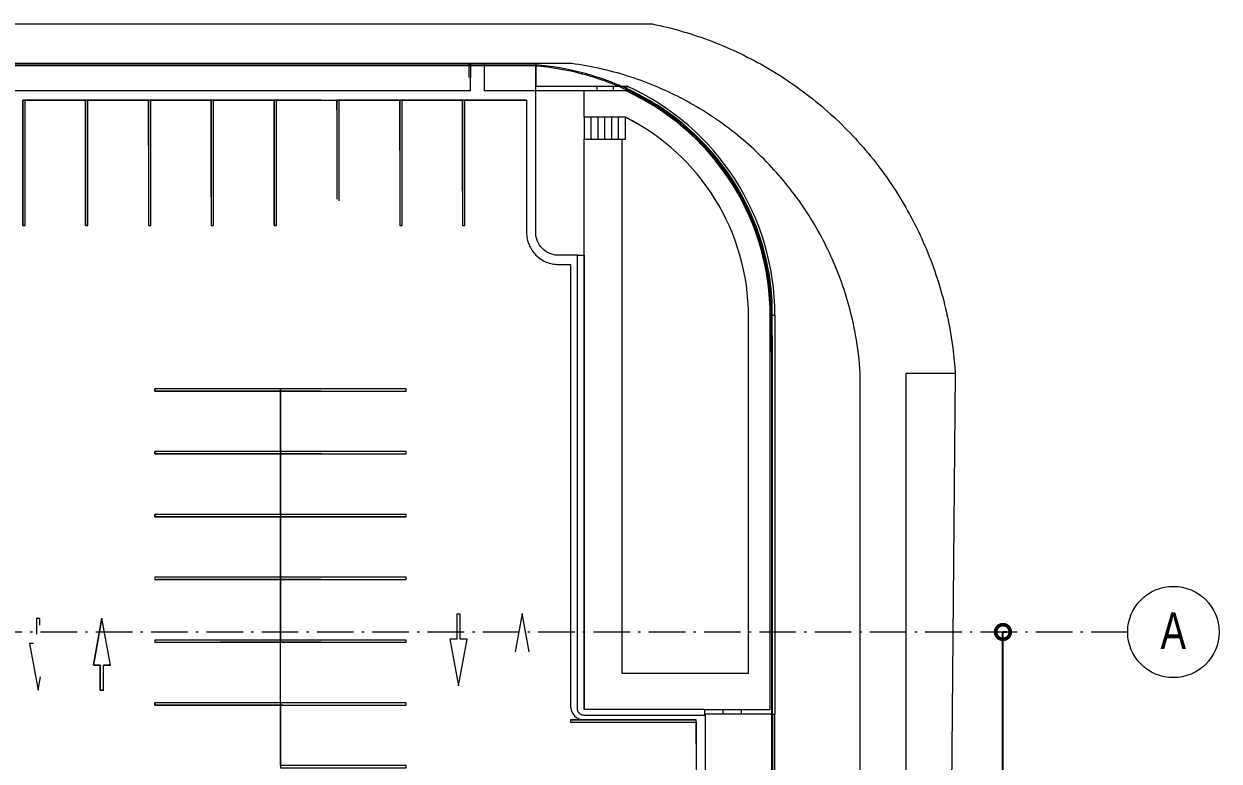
# Model space of a CAD drawing. Header units: metres. Extents: x -55 to 260, y -121 to 64.
# Drawn here: x 207.1 to 259.5, y 9.6 to 41.9 of the extents above; entities that cross this region are included whole.
import ezdxf

# ---------------------------------------------------------------- set-up
doc = ezdxf.new("R2010")
doc.units = ezdxf.units.M
doc.linetypes.add('01_Grid', pattern=[2.32, 1.6, -0.36, 0, -0.36])
for name, color, linetype, lineweight in [('0-1', 7, 'Continuous', 5), ('03EJES-1', 1, '01_Grid', 5), ('04NOEJE', 2, 'Continuous', 18), ('04NOEJE-1', 2, 'Continuous', 5), ('13CIVERT-1', 253, 'Continuous', 5), ('31COTAS', 1, 'Continuous', 5), ('45ESTAC-1', 253, 'Continuous', 5), ('47VEGET-1', 253, 'Continuous', 5), ('55BARANDAL-1', 253, 'Continuous', 5), ('70LINEA-1', 254, 'Continuous', 5)]:
    doc.layers.add(name, color=color, linetype=linetype, lineweight=lineweight)
doc.styles.add('Arial', font='arial.ttf', dxfattribs={"width": 0.75, "height": 1.6})
doc.styles.add('Arial_1', font='arial.ttf', dxfattribs={"width": 0.75, "height": 1})
doc.dimstyles.new('Standard__0_00_', dxfattribs={"dimscale": 0.3048, "dimtxt": 1.020259, "dimasz": 4.199475, "dimexe": 0, "dimexo": 1.312336, "dimgap": 0, "dimtad": 1, "dimrnd": 0.01, "dimzin": 0, "dimdsep": 46, "dimtxsty": 'Arial_1', "dimblk1": 'DOTSMALL', "dimblk2": 'DOTSMALL', "dimsah": 1, "dimcen": 0.09, "dimazin": 0, "dimtfac": 1, "dimtdec": 4, "dimtix": 1, "dimtmove": 0, "dimatfit": 3, "dimfxl": 1, "dimtvp": 1, "dimtolj": 1, "dimtzin": 0, "dimarcsym": 2})

# ---------------------------------------------------------------- blocks, each defined once
blk = doc.blocks.new('Parking Lot - Single - Single-7970445-A1 _ A700')
at = {"layer": '70LINEA-1'}
for p, q in [((226.346, 38.54), (226.345, 33.041)), ((226.345, 34.55), (226.345, 38.54)), ((226.345, 38.54), (226.346, 38.54)), ((226.446, 38.54), (226.346, 38.54)), ((226.445, 33.041), (226.446, 38.54)), ((229.145, 38.539), (226.446, 38.54)), ((226.345, 33.041), (226.445, 33.041)), ((226.345, 33.041), (226.345, 33.041)), ((226.445, 33.041), (226.445, 33.041))]:
    blk.add_line(p, q, dxfattribs=at)
blk = doc.blocks.new('Parking Lot - Single - Single-V41-A1 _ A700')
at = {"layer": '70LINEA-1'}
for p, q in [((223.596, 38.54), (223.595, 33.041)), ((223.595, 36.327), (223.595, 38.54)), ((223.595, 38.54), (223.596, 38.54)), ((223.696, 38.54), (223.596, 38.54)), ((223.695, 33.041), (223.696, 38.54)), ((226.346, 38.539), (223.696, 38.54)), ((223.595, 33.041), (223.695, 33.041))]:
    blk.add_line(p, q, dxfattribs=at)
blk = doc.blocks.new('Parking Lot - Single - Single-V42-A1 _ A700')
at = {"layer": '70LINEA-1'}
for p, q in [((220.846, 38.54), (220.845, 34.195)), ((220.845, 38.105), (220.845, 38.54)), ((220.845, 38.54), (220.846, 38.54)), ((220.946, 38.54), (220.846, 38.54)), ((220.945, 34.13), (220.946, 38.54)), ((223.596, 38.539), (220.946, 38.54))]:
    blk.add_line(p, q, dxfattribs=at)
blk = doc.blocks.new('Parking Lot - Single - Single-V43-A1 _ A700')
at = {"layer": '70LINEA-1'}
for p, q in [((218.097, 33.041), (218.095, 38.54)), ((218.095, 38.54), (218.096, 38.54)), ((218.196, 38.54), (218.096, 38.54)), ((218.096, 38.54), (218.097, 33.041)), ((220.172, 38.54), (218.196, 38.54)), ((218.197, 33.041), (218.196, 38.54)), ((218.097, 33.041), (218.197, 33.041)), ((218.197, 33.041), (218.097, 33.041)), ((218.097, 33.041), (218.097, 33.041)), ((218.197, 33.041), (218.197, 33.041))]:
    blk.add_line(p, q, dxfattribs=at)
blk = doc.blocks.new('Parking Lot - Single - Single-V44-A1 _ A700')
at = {"layer": '70LINEA-1'}
for p, q in [((215.446, 38.54), (215.346, 38.54)), ((215.346, 38.54), (215.346, 33.042)), ((215.346, 34.298), (215.346, 38.54)), ((215.346, 38.54), (215.346, 38.54)), ((218.096, 38.539), (215.446, 38.54)), ((215.446, 33.041), (215.446, 38.54)), ((215.346, 33.042), (215.446, 33.041)), ((215.346, 33.041), (215.346, 33.042)), ((215.446, 33.041), (215.446, 33.041))]:
    blk.add_line(p, q, dxfattribs=at)
blk = doc.blocks.new('Parking Lot - Single - Single-V45-A1 _ A700')
at = {"layer": '70LINEA-1'}
for p, q in [((212.595, 36.553), (212.595, 38.54)), ((212.595, 38.54), (212.596, 38.54)), ((212.696, 38.54), (212.596, 38.54)), ((212.596, 38.54), (212.596, 33.042)), ((215.346, 38.539), (212.696, 38.54)), ((212.696, 33.041), (212.696, 38.54)), ((212.595, 33.041), (212.596, 33.042)), ((212.596, 33.042), (212.696, 33.041)), ((212.696, 33.041), (212.695, 33.041))]:
    blk.add_line(p, q, dxfattribs=at)
blk = doc.blocks.new('Parking Lot - Single - Single-V46-A1 _ A700')
at = {"layer": '70LINEA-1'}
for p, q in [((209.845, 33.041), (209.845, 38.54)), ((209.845, 38.54), (209.846, 38.54)), ((209.946, 38.54), (209.846, 38.54)), ((209.846, 38.54), (209.846, 33.042)), ((212.596, 38.539), (209.946, 38.54)), ((209.946, 33.042), (209.946, 38.54)), ((209.845, 33.041), (209.846, 33.042)), ((209.945, 33.041), (209.845, 33.041)), ((209.846, 33.042), (209.946, 33.042)), ((209.946, 33.042), (209.945, 33.041))]:
    blk.add_line(p, q, dxfattribs=at)
blk = doc.blocks.new('Parking Lot - Single - Single-V47-A1 _ A700')
at = {"layer": '70LINEA-1'}
for p, q in [((207.095, 33.041), (207.095, 38.54)), ((207.095, 38.54), (207.096, 38.54)), ((207.196, 38.54), (207.096, 38.54)), ((207.096, 38.54), (207.096, 33.042)), ((209.846, 38.539), (207.196, 38.54)), ((207.196, 33.042), (207.196, 38.54)), ((207.095, 33.041), (207.096, 33.042)), ((207.195, 33.041), (207.095, 33.041)), ((207.096, 33.042), (207.196, 33.042)), ((207.196, 33.042), (207.195, 33.041))]:
    blk.add_line(p, q, dxfattribs=at)
blk = doc.blocks.new('Parking Lot - Single - Single 2 Lines-7970446-A1 _ A700')
at = {"layer": '70LINEA-1'}
for p, q in [((218.373, 25.891), (218.372, 25.891)), ((218.372, 25.79), (218.372, 23.14)), ((218.373, 25.891), (218.373, 25.791)), ((223.872, 25.89), (218.373, 25.891)), ((218.373, 25.791), (223.872, 25.79)), ((220.172, 25.791), (218.373, 25.791)), ((223.872, 25.79), (223.872, 25.89)), ((223.872, 25.79), (223.872, 25.79)), ((218.372, 23.141), (218.373, 23.142)), ((223.872, 23.141), (218.373, 23.142)), ((218.373, 23.142), (218.373, 23.042)), ((218.373, 23.042), (223.872, 23.041)), ((220.172, 23.041), (218.373, 23.041)), ((223.872, 23.041), (223.872, 23.141)), ((223.872, 23.04), (223.872, 23.041))]:
    blk.add_line(p, q, dxfattribs=at)
blk = doc.blocks.new('Parking Lot - Single - Single-V112-A1 _ A700')
at = {"layer": '70LINEA-1'}
for p, q in [((218.372, 23.04), (218.372, 20.39)), ((223.872, 20.39), (218.372, 20.391)), ((218.372, 20.391), (218.372, 20.391)), ((218.372, 20.341), (218.372, 20.291)), ((218.372, 20.291), (223.872, 20.29)), ((223.872, 20.29), (218.372, 20.291)), ((223.872, 20.29), (223.872, 20.39)), ((223.872, 20.29), (223.872, 20.29))]:
    blk.add_line(p, q, dxfattribs=at)
blk = doc.blocks.new('Parking Lot - Single - Single-V113-A1 _ A700')
at = {"layer": '70LINEA-1'}
for p, q in [((218.372, 20.29), (218.372, 17.64)), ((223.872, 17.64), (218.372, 17.64)), ((218.372, 17.64), (218.372, 17.54)), ((218.372, 17.64), (218.372, 17.64)), ((218.372, 17.54), (223.872, 17.54)), ((220.173, 17.54), (218.372, 17.54)), ((223.872, 17.54), (223.872, 17.64)), ((223.872, 17.54), (223.872, 17.54))]:
    blk.add_line(p, q, dxfattribs=at)
blk = doc.blocks.new('Parking Lot - Single - Single-V114-A1 _ A700')
at = {"layer": '70LINEA-1'}
for p, q in [((218.372, 17.54), (218.372, 14.89)), ((223.872, 14.89), (218.372, 14.89)), ((218.372, 14.89), (218.372, 14.79)), ((218.372, 14.89), (218.372, 14.89)), ((218.372, 14.79), (223.872, 14.79)), ((220.173, 14.79), (218.372, 14.79)), ((223.872, 14.79), (223.872, 14.89)), ((223.872, 14.79), (223.872, 14.79))]:
    blk.add_line(p, q, dxfattribs=at)
blk = doc.blocks.new('Parking Lot - Single - Single-V115-A1 _ A700')
at = {"layer": '70LINEA-1'}
for p, q in [((218.372, 12.14), (218.373, 12.14)), ((218.473, 12.04), (218.372, 12.04)), ((223.872, 12.14), (218.373, 12.14)), ((218.373, 12.14), (218.373, 12.04)), ((218.373, 12.04), (223.872, 12.04)), ((223.872, 12.04), (223.872, 12.14))]:
    blk.add_line(p, q, dxfattribs=at)
blk = doc.blocks.new('Parking Lot - Single - Single-V116-A1 _ A700')
at = {"layer": '70LINEA-1'}
for p, q in [((218.372, 12.04), (218.372, 9.39)), ((223.872, 9.39), (218.373, 9.39)), ((218.373, 9.39), (218.373, 9.29)), ((218.373, 9.29), (223.872, 9.29)), ((223.872, 9.29), (223.872, 9.39))]:
    blk.add_line(p, q, dxfattribs=at)
blk = doc.blocks.new('Parking Lot - Single - Single-V145-A1 _ A700')
at = {"layer": '70LINEA-1'}
for p, q in [((218.372, 25.89), (212.873, 25.89)), ((212.873, 25.89), (212.873, 25.79)), ((212.873, 25.79), (212.873, 25.89)), ((212.873, 25.89), (212.873, 25.89)), ((212.873, 25.79), (218.373, 25.79)), ((218.372, 25.79), (212.873, 25.79)), ((212.873, 25.79), (212.873, 25.79)), ((218.373, 25.79), (218.372, 25.89)), ((218.373, 23.142), (218.372, 25.79)), ((218.372, 25.79), (218.373, 25.79))]:
    blk.add_line(p, q, dxfattribs=at)
blk = doc.blocks.new('Parking Lot - Single - Single-V146-A1 _ A700')
at = {"layer": '70LINEA-1'}
for p, q in [((218.372, 23.14), (212.873, 23.14)), ((212.873, 23.14), (212.873, 23.04)), ((212.873, 23.04), (212.873, 23.14)), ((212.873, 23.14), (212.873, 23.14)), ((212.873, 23.04), (218.373, 23.04)), ((218.372, 23.04), (212.873, 23.04)), ((212.873, 23.04), (212.873, 23.04)), ((218.373, 23.04), (218.372, 23.14)), ((218.373, 20.391), (218.372, 23.04)), ((218.372, 23.04), (218.373, 23.04))]:
    blk.add_line(p, q, dxfattribs=at)
blk = doc.blocks.new('Parking Lot - Single - Single-V147-A1 _ A700')
at = {"layer": '70LINEA-1'}
for p, q in [((218.372, 20.39), (212.873, 20.389)), ((212.873, 20.389), (212.873, 20.289)), ((212.873, 20.289), (212.873, 20.389)), ((212.873, 20.389), (212.873, 20.389)), ((212.873, 20.289), (218.372, 20.29)), ((218.372, 20.29), (212.873, 20.289)), ((212.873, 20.289), (212.873, 20.289)), ((218.372, 20.341), (218.372, 20.39)), ((218.373, 17.64), (218.372, 20.29)), ((218.372, 20.29), (218.372, 20.29))]:
    blk.add_line(p, q, dxfattribs=at)
blk = doc.blocks.new('Parking Lot - Single - Single-V148-A1 _ A700')
at = {"layer": '70LINEA-1'}
for p, q in [((218.372, 17.64), (212.873, 17.64)), ((212.873, 17.64), (212.873, 17.54)), ((212.873, 17.64), (212.873, 17.64)), ((212.873, 17.54), (218.372, 17.54)), ((212.873, 17.54), (212.873, 17.54)), ((218.372, 17.54), (212.972, 17.54)), ((218.372, 17.54), (218.372, 17.64)), ((218.372, 14.89), (218.372, 17.54)), ((218.372, 17.54), (218.372, 17.54))]:
    blk.add_line(p, q, dxfattribs=at)
blk = doc.blocks.new('Parking Lot - Single - Single-V149-A1 _ A700')
at = {"layer": '70LINEA-1'}
for p, q in [((218.372, 14.89), (212.873, 14.89)), ((212.873, 14.89), (212.873, 14.79)), ((212.873, 14.89), (212.873, 14.89)), ((212.873, 14.79), (218.372, 14.79)), ((212.873, 14.79), (212.873, 14.79)), ((218.372, 14.79), (215.722, 14.79)), ((218.372, 14.79), (218.372, 14.89)), ((218.372, 12.14), (218.372, 14.79)), ((218.372, 14.79), (218.372, 14.79))]:
    blk.add_line(p, q, dxfattribs=at)
blk = doc.blocks.new('Parking Lot - Single - Single-V150-A1 _ A700')
at = {"layer": '70LINEA-1'}
for p, q in [((218.372, 12.14), (212.873, 12.14)), ((212.873, 12.14), (212.873, 12.04)), ((212.873, 12.04), (212.873, 12.14)), ((212.873, 12.14), (212.873, 12.14)), ((212.873, 12.04), (218.372, 12.04)), ((218.372, 12.04), (212.873, 12.04)), ((212.873, 12.04), (212.873, 12.04)), ((218.372, 12.04), (218.372, 12.14)), ((218.372, 9.39), (218.372, 12.04)), ((218.372, 12.04), (218.372, 12.04))]:
    blk.add_line(p, q, dxfattribs=at)
blk = doc.blocks.new('Parking Lot - Single - Single-V177-A1 _ A700')
at = {"layer": '70LINEA-1'}
for p, q in [((236.572, 11.391), (231.072, 11.391)), ((231.072, 11.391), (231.072, 11.291)), ((231.072, 11.391), (231.672, 11.391)), ((231.072, 11.391), (231.072, 11.391)), ((231.072, 11.291), (236.572, 11.291)), ((231.672, 11.391), (236.572, 11.391)), ((236.572, 11.291), (236.572, 11.391)), ((236.572, 11.391), (236.572, 11.391)), ((236.572, 10.34), (236.572, 11.291))]:
    blk.add_line(p, q, dxfattribs=at)
blk = doc.blocks.new('Railing - Railing-7533586-A1 _ A700')
at = {"layer": '55BARANDAL-1'}
for p, q in [((205.453, 40.09), (208.453, 40.09)), ((208.453, 40.04), (205.453, 40.04)), ((208.453, 40.09), (208.453, 40.04)), ((208.453, 40.04), (208.453, 40.09)), ((208.453, 40.09), (211.453, 40.09)), ((211.453, 40.04), (208.453, 40.04)), ((211.453, 40.09), (211.453, 40.04)), ((211.453, 40.04), (211.453, 40.09)), ((211.453, 40.09), (212.401, 40.09)), ((212.401, 40.04), (211.453, 40.04)), ((212.401, 40.09), (214.453, 40.09)), ((214.453, 40.04), (212.401, 40.04)), ((214.453, 40.09), (214.453, 40.04)), ((214.453, 40.04), (214.453, 40.09)), ((214.453, 40.09), (217.453, 40.09)), ((217.453, 40.04), (214.453, 40.04)), ((217.453, 40.09), (217.453, 40.04)), ((217.453, 40.04), (217.453, 40.09)), ((217.453, 40.09), (220.453, 40.09)), ((220.453, 40.04), (217.453, 40.04)), ((220.453, 40.09), (220.453, 40.04)), ((220.453, 40.04), (220.453, 40.09)), ((220.453, 40.09), (223.453, 40.09)), ((223.453, 40.04), (220.453, 40.04)), ((223.453, 40.09), (223.453, 40.04)), ((223.453, 40.04), (223.453, 40.09)), ((223.453, 40.09), (226.453, 40.09)), ((226.453, 40.04), (223.453, 40.04)), ((226.453, 40.09), (226.453, 40.04)), ((226.453, 40.04), (226.453, 40.09)), ((226.453, 40.09), (229.552, 40.09)), ((229.549, 40.04), (226.453, 40.04)), ((229.552, 40.09), (229.552, 40.082))]:
    blk.add_line(p, q, dxfattribs=at)
blk = doc.blocks.new('Railing - Railing-7536346-A1 _ A700')
at = {"layer": '55BARANDAL-1'}
for p, q in [((229.552, 40.082), (229.548, 40.032)), ((231.583, 39.681), (231.596, 39.73)), ((231.596, 39.73), (231.583, 39.681))]:
    blk.add_line(p, q, dxfattribs=at)
for radius, start, end in [(11.994, 75.2809, 85.1572), (12.045, 75.2809, 85.1572), (11.994, 65.4046, 75.2809), (12.045, 65.4046, 75.2809)]:
    blk.add_arc((228.535, 28.08), radius, start, end, dxfattribs=at)
blk = doc.blocks.new('Railing - Railing-7536465-A1 _ A700')
at = {"layer": '55BARANDAL-1'}
for p, q in [((239.86, 11.74), (239.86, 9.586)), ((239.911, 9.586), (239.911, 11.74)), ((239.86, 9.586), (239.911, 9.586)), ((239.86, 9.586), (239.86, 8.128)), ((239.911, 9.586), (239.86, 9.586)), ((239.911, 8.128), (239.911, 9.586))]:
    blk.add_line(p, q, dxfattribs=at)
blk = doc.blocks.new('Street Paint - Arrow - Arrow-V270-A1 _ A700')
at = {"layer": '70LINEA-1'}
for p, q in [((207.839, 15.839), (207.694, 15.839)), ((207.694, 15.839), (207.696, 15.142)), ((207.84, 15.544), (207.839, 15.839)), ((207.567, 14.739), (207.392, 14.739)), ((207.392, 14.739), (207.767, 12.689)), ((207.767, 12.689), (207.873, 13.273))]:
    blk.add_line(p, q, dxfattribs=at)
blk = doc.blocks.new('Street Paint - Arrow - Arrow-V271-A1 _ A700')
at = {"layer": '70LINEA-1'}
for p, q in [((226.237, 16.028), (226.092, 16.028)), ((226.092, 16.028), (226.094, 14.928)), ((226.239, 14.928), (226.237, 16.028)), ((226.094, 14.928), (225.789, 14.927)), ((225.789, 14.927), (226.164, 12.878)), ((226.164, 12.878), (226.539, 14.929)), ((226.539, 14.929), (226.239, 14.928))]:
    blk.add_line(p, q, dxfattribs=at)
blk = doc.blocks.new('Street Paint - Arrow - Arrow-V272-A1 _ A700')
at = {"layer": '70LINEA-1'}
for p, q in [((228.953, 16.046), (228.647, 14.375)), ((229.259, 14.375), (228.953, 16.046))]:
    blk.add_line(p, q, dxfattribs=at)
blk = doc.blocks.new('Street Paint - Arrow - Arrow-V273-A1 _ A700')
at = {"layer": '70LINEA-1'}
for p, q in [((210.563, 15.844), (210.188, 13.793)), ((210.188, 13.793), (210.562, 15.844)), ((210.562, 15.844), (210.563, 15.844)), ((210.938, 13.795), (210.563, 15.844)), ((210.188, 13.793), (210.488, 13.794)), ((210.488, 13.794), (210.188, 13.793)), ((210.188, 13.793), (210.188, 13.793)), ((210.488, 13.794), (210.49, 12.694)), ((210.49, 12.694), (210.488, 13.794)), ((210.633, 13.794), (210.938, 13.795)), ((210.938, 13.795), (210.633, 13.794)), ((210.635, 12.694), (210.633, 13.794)), ((210.49, 12.694), (210.635, 12.694)), ((210.635, 12.694), (210.49, 12.694)), ((210.49, 12.694), (210.49, 12.694))]:
    blk.add_line(p, q, dxfattribs=at)
blk = doc.blocks.new('Railing - Railing-8461662-A1 _ A700')
at = {"layer": '55BARANDAL-1'}
for p, q in [((233.548, 39.032), (233.527, 38.986)), ((236.037, 37.455), (236.004, 37.417)), ((236.004, 37.417), (236.037, 37.455)), ((238.012, 35.269), (237.97, 35.24)), ((237.97, 35.24), (238.012, 35.269)), ((239.33, 32.633), (239.282, 32.617)), ((239.282, 32.617), (239.33, 32.633)), ((239.843, 29.739), (239.893, 29.74)), ((239.843, 29.739), (239.893, 29.74)), ((239.843, 29.739), (239.86, 26.74)), ((239.911, 26.74), (239.893, 29.74)), ((239.86, 26.74), (239.911, 26.74)), ((239.86, 26.74), (239.86, 23.74)), ((239.911, 26.74), (239.86, 26.74)), ((239.911, 23.74), (239.911, 26.74)), ((239.86, 23.74), (239.911, 23.74)), ((239.86, 23.74), (239.86, 20.74)), ((239.911, 23.74), (239.86, 23.74)), ((239.911, 20.74), (239.911, 23.74)), ((239.86, 20.74), (239.911, 20.74)), ((239.86, 20.74), (239.86, 17.74)), ((239.911, 20.74), (239.86, 20.74)), ((239.911, 17.74), (239.911, 20.74)), ((239.86, 17.74), (239.911, 17.74)), ((239.86, 17.74), (239.86, 14.74)), ((239.911, 17.74), (239.86, 17.74)), ((239.911, 14.74), (239.911, 17.74)), ((239.86, 14.74), (239.911, 14.74)), ((239.86, 14.74), (239.86, 11.74)), ((239.911, 14.74), (239.86, 14.74)), ((239.911, 11.74), (239.911, 14.74)), ((239.911, 11.74), (239.86, 11.74))]:
    blk.add_line(p, q, dxfattribs=at)
for radius, start, end in [(10.848, 49.8692, 65.4046), (10.898, 49.8692, 65.4046), (10.848, 34.3292, 49.8692), (10.898, 34.3292, 49.8692), (10.848, 18.7892, 34.3292), (10.898, 18.7892, 34.3292), (10.848, 3.256, 18.7892), (10.898, 3.2492, 18.7892)]:
    blk.add_arc((229.012, 29.123), radius, start, end, dxfattribs=at)
blk = doc.blocks.new('Cast-In-Place Stair - ___-8678394-A1 _ A700')
at = {"layer": '70LINEA-1'}
for p, q in [((231.972, 37.797), (231.672, 37.797)), ((231.672, 37.797), (231.672, 36.827)), ((232.272, 37.797), (231.972, 37.797)), ((231.972, 36.827), (231.972, 37.797)), ((232.572, 37.797), (232.272, 37.797)), ((232.272, 36.827), (232.272, 37.797)), ((232.872, 37.797), (232.572, 37.797)), ((232.572, 36.827), (232.572, 37.797)), ((233.172, 37.797), (232.872, 37.797)), ((232.872, 36.827), (232.872, 37.797)), ((233.472, 37.797), (233.172, 37.797)), ((233.172, 36.827), (233.172, 37.797)), ((233.472, 36.827), (233.472, 37.797)), ((231.672, 36.827), (231.972, 36.827)), ((231.972, 36.827), (232.272, 36.827)), ((232.272, 36.827), (232.572, 36.827)), ((232.572, 36.827), (232.872, 36.827)), ((232.872, 36.827), (233.172, 36.827)), ((233.172, 36.827), (233.472, 36.827))]:
    blk.add_line(p, q, dxfattribs=at)
blk = doc.blocks.new('22011_AR_rvt-1-A1 _ A700')
at = {"layer": '70LINEA-1'}
for p, q in [((226.636, 40.09), (226.636, 40.141)), ((226.636, 39.535), (226.636, 40.04)), ((226.666, 40.141), (226.695, 40.141)), ((226.695, 40.141), (226.695, 40.09)), ((226.695, 40.04), (226.695, 39.532)), ((227.295, 40.141), (227.295, 40.09)), ((229.546, 40.141), (229.546, 40.09)), ((229.546, 40.09), (229.546, 40.141)), ((229.546, 40.04), (229.546, 39.143)), ((229.546, 39.143), (229.546, 40.04)), ((212.401, 38.94), (197.791, 38.94)), ((226.695, 38.94), (212.401, 38.94)), ((229.545, 38.94), (227.295, 38.94)), ((229.545, 39.143), (232.233, 39.143)), ((229.545, 38.94), (229.545, 39.143)), ((229.545, 32.74), (229.545, 38.94)), ((232.233, 38.94), (229.545, 38.94)), ((231.672, 37.797), (231.672, 38.94)), ((232.233, 38.94), (232.233, 39.143)), ((232.233, 39.143), (232.947, 39.143)), ((232.947, 38.94), (232.233, 38.94)), ((232.947, 39.143), (233.167, 39.143)), ((232.947, 38.94), (232.947, 39.143)), ((233.506, 38.94), (232.947, 38.94)), ((233.297, 39.143), (233.55, 39.143)), ((233.506, 38.94), (233.517, 38.991)), ((233.528, 39.041), (233.55, 39.143)), ((207.196, 38.54), (209.846, 38.54)), ((209.946, 38.54), (210.172, 38.54)), ((210.172, 38.54), (212.596, 38.54)), ((212.696, 38.54), (215.346, 38.54)), ((215.446, 38.54), (218.096, 38.54)), ((218.196, 38.54), (220.172, 38.54)), ((220.172, 38.54), (220.846, 38.54)), ((220.946, 38.54), (223.596, 38.54)), ((223.696, 38.54), (226.346, 38.54)), ((226.446, 38.54), (229.145, 38.54)), ((229.145, 38.54), (229.145, 32.74)), ((231.972, 37.797), (231.672, 37.797)), ((231.672, 37.797), (231.672, 36.827)), ((232.272, 37.797), (231.972, 37.797)), ((231.972, 36.827), (231.972, 37.797)), ((232.572, 37.797), (232.272, 37.797)), ((232.272, 36.827), (232.272, 37.797)), ((232.872, 37.797), (232.572, 37.797)), ((232.572, 36.827), (232.572, 37.797)), ((233.172, 37.797), (232.872, 37.797)), ((232.872, 36.827), (232.872, 37.797)), ((233.472, 37.797), (233.172, 37.797)), ((233.172, 36.827), (233.172, 37.797)), ((233.472, 36.827), (233.472, 37.797)), ((231.672, 11.842), (231.672, 36.827)), ((231.672, 36.827), (231.972, 36.827)), ((231.972, 36.827), (232.272, 36.827)), ((232.272, 36.827), (232.572, 36.827)), ((232.572, 36.827), (232.872, 36.827)), ((232.872, 36.827), (233.172, 36.827)), ((233.172, 36.827), (233.472, 36.827)), ((233.322, 36.827), (233.322, 13.441)), ((233.322, 36.827), (233.322, 13.441)), ((231.372, 31.74), (230.545, 31.74)), ((231.372, 31.74), (231.672, 31.74)), ((231.372, 11.891), (231.372, 31.74)), ((231.672, 31.74), (231.672, 11.842)), ((230.545, 31.34), (231.072, 31.34)), ((231.072, 31.34), (231.072, 12.008)), ((238.86, 13.441), (238.86, 29.065)), ((238.86, 13.441), (238.86, 29.065)), ((239.809, 11.842), (239.81, 29.122)), ((239.809, 29.122), (239.846, 29.122)), ((239.81, 29.122), (239.846, 29.122)), ((239.897, 29.122), (240.013, 29.122)), ((239.897, 29.122), (240.012, 29.122)), ((240.013, 29.122), (240.012, 11.639)), ((247.901, 26.557), (247.726, 6.794)), ((233.322, 13.441), (238.86, 13.441)), ((233.322, 13.441), (238.86, 13.441)), ((236.922, 11.842), (231.672, 11.842)), ((236.935, 11.591), (231.672, 11.591)), ((236.922, 11.842), (236.935, 11.842)), ((236.935, 11.842), (237.735, 11.842)), ((236.935, 11.842), (236.935, 11.639)), ((236.935, 11.639), (236.935, 11.591)), ((237.735, 11.639), (236.935, 11.639)), ((236.972, 6.728), (236.972, 11.639)), ((237.735, 11.842), (237.735, 11.639)), ((237.735, 11.842), (238.535, 11.842)), ((238.535, 11.639), (237.735, 11.639)), ((238.535, 11.842), (239.335, 11.842)), ((238.535, 11.842), (238.535, 11.639)), ((239.335, 11.639), (238.535, 11.639)), ((239.335, 11.842), (239.809, 11.842)), ((239.809, 11.639), (239.335, 11.639)), ((239.809, 11.639), (239.86, 11.639)), ((239.911, 11.639), (240.012, 11.639)), ((239.99, 11.639), (239.99, 6.728)), ((239.99, 6.728), (239.99, 11.639)), ((231.672, 11.391), (232.208, 11.391)), ((236.572, 11.291), (236.572, 10.34)), ((236.572, 10.34), (236.572, 8.641))]:
    blk.add_line(p, q, dxfattribs=at)
at = {"layer": '70LINEA-1', "flags": 128}
for points in [[(227.295, 40.04), (227.295, 40.008), (227.295, 39.874), (227.295, 39.741), (227.295, 39.607), (227.295, 39.474), (227.295, 39.34), (227.295, 39.207), (227.295, 39.073), (227.295, 38.94)], [(226.695, 38.94), (226.695, 39.073), (226.695, 39.207), (226.695, 39.34), (226.695, 39.474), (226.695, 39.534)]]:
    blk.add_lwpolyline(points, dxfattribs=at)
at = {"layer": '70LINEA-1'}
for centre, radius, start, end in [((228.962, 29.086), 10.848, 1.9487, 65.2838), ((229.012, 29.123), 10.797, 359.9966, 65.4046), ((229.012, 29.123), 11, 359.9966, 65.6364), ((229.112, 29.065), 9.748, 0, 63.4306), ((229.212, 29.123), 9.648, 60.1999, 63.7964), ((228.962, 29.086), 10.848, 0, 0.1902), ((231.672, 11.991), 0.6, 178.366, 228.3482), ((231.672, 11.991), 0.6, 228.3482, 270)]:
    blk.add_arc(centre, radius, start, end, dxfattribs=at)
for points in [[(229.145, 32.74), (229.145, 32.648), (229.164, 32.465), (229.27, 32.113), (229.53, 31.724), (229.918, 31.465), (230.271, 31.358), (230.454, 31.34), (230.545, 31.34)], [(230.545, 31.74), (230.48, 31.74), (230.349, 31.753), (230.097, 31.829), (229.82, 32.014), (229.635, 32.292), (229.558, 32.544), (229.545, 32.674), (229.545, 32.74)], [(231.672, 11.591), (231.652, 11.591), (231.613, 11.595), (231.538, 11.618), (231.454, 11.674), (231.399, 11.757), (231.376, 11.833), (231.372, 11.871), (231.372, 11.891)]]:
    blk.add_open_spline(points, degree=3, knots=[-1, -1, -1, -1, -0.875, -0.75, -0.5, -0.25, -0.125, 0, 0, 0, 0], dxfattribs=at)
at = {"layer": '13CIVERT-1'}
blk.add_blockref('Cast-In-Place Stair - ___-8678394-A1 _ A700', (0, 0), dxfattribs=at)
at = {"layer": '45ESTAC-1'}
for name in ['Parking Lot - Single - Single-V47-A1 _ A700', 'Parking Lot - Single - Single-V46-A1 _ A700', 'Parking Lot - Single - Single-V45-A1 _ A700', 'Parking Lot - Single - Single-V44-A1 _ A700', 'Parking Lot - Single - Single-V43-A1 _ A700', 'Parking Lot - Single - Single-V42-A1 _ A700', 'Parking Lot - Single - Single-V41-A1 _ A700', 'Parking Lot - Single - Single-7970445-A1 _ A700', 'Parking Lot - Single - Single-V145-A1 _ A700', 'Parking Lot - Single - Single 2 Lines-7970446-A1 _ A700', 'Parking Lot - Single - Single-V146-A1 _ A700', 'Parking Lot - Single - Single-V112-A1 _ A700', 'Parking Lot - Single - Single-V147-A1 _ A700', 'Parking Lot - Single - Single-V113-A1 _ A700', 'Parking Lot - Single - Single-V148-A1 _ A700', 'Parking Lot - Single - Single-V114-A1 _ A700', 'Parking Lot - Single - Single-V149-A1 _ A700', 'Parking Lot - Single - Single-V150-A1 _ A700', 'Parking Lot - Single - Single-V115-A1 _ A700', 'Parking Lot - Single - Single-V116-A1 _ A700', 'Parking Lot - Single - Single-V177-A1 _ A700']:
    blk.add_blockref(name, (0, 0), dxfattribs=at)
at = {"layer": '47VEGET-1'}
for name in ['Street Paint - Arrow - Arrow-V270-A1 _ A700', 'Street Paint - Arrow - Arrow-V273-A1 _ A700', 'Street Paint - Arrow - Arrow-V271-A1 _ A700', 'Street Paint - Arrow - Arrow-V272-A1 _ A700']:
    blk.add_blockref(name, (0, 0), dxfattribs=at)
at = {"layer": '55BARANDAL-1'}
for name in ['Railing - Railing-7533586-A1 _ A700', 'Railing - Railing-7536346-A1 _ A700', 'Railing - Railing-8461662-A1 _ A700', 'Railing - Railing-7536465-A1 _ A700']:
    blk.add_blockref(name, (0, 0), dxfattribs=at)
blk = doc.blocks.new('Parking Lot - Single - Single-V447-A1 _ A700')
at = {"layer": '70LINEA-1'}
for p, q in [((226.346, 38.54), (226.345, 33.041)), ((226.345, 34.55), (226.345, 38.54)), ((226.345, 38.54), (226.346, 38.54)), ((226.446, 38.54), (226.346, 38.54)), ((226.445, 33.041), (226.446, 38.54)), ((229.145, 38.539), (226.446, 38.54)), ((226.345, 33.041), (226.445, 33.041)), ((226.345, 33.041), (226.345, 33.041)), ((226.445, 33.041), (226.445, 33.041))]:
    blk.add_line(p, q, dxfattribs=at)
blk = doc.blocks.new('Parking Lot - Single - Single-V448-A1 _ A700')
at = {"layer": '70LINEA-1'}
for p, q in [((223.596, 38.54), (223.595, 33.041)), ((223.595, 36.327), (223.595, 38.54)), ((223.595, 38.54), (223.596, 38.54)), ((223.696, 38.54), (223.596, 38.54)), ((223.695, 33.041), (223.696, 38.54)), ((226.346, 38.539), (223.696, 38.54)), ((223.595, 33.041), (223.695, 33.041))]:
    blk.add_line(p, q, dxfattribs=at)
blk = doc.blocks.new('Parking Lot - Single - Single-V449-A1 _ A700')
at = {"layer": '70LINEA-1'}
for p, q in [((220.846, 38.54), (220.845, 34.195)), ((220.845, 38.105), (220.845, 38.54)), ((220.845, 38.54), (220.846, 38.54)), ((220.946, 38.54), (220.846, 38.54)), ((220.945, 34.13), (220.946, 38.54)), ((223.596, 38.539), (220.946, 38.54))]:
    blk.add_line(p, q, dxfattribs=at)
blk = doc.blocks.new('Parking Lot - Single - Single-V450-A1 _ A700')
at = {"layer": '70LINEA-1'}
for p, q in [((218.097, 33.041), (218.095, 38.54)), ((218.095, 38.54), (218.096, 38.54)), ((218.196, 38.54), (218.096, 38.54)), ((218.096, 38.54), (218.097, 33.041)), ((220.172, 38.54), (218.196, 38.54)), ((218.197, 33.041), (218.196, 38.54)), ((218.097, 33.041), (218.197, 33.041)), ((218.197, 33.041), (218.097, 33.041)), ((218.097, 33.041), (218.097, 33.041)), ((218.197, 33.041), (218.197, 33.041))]:
    blk.add_line(p, q, dxfattribs=at)
blk = doc.blocks.new('Parking Lot - Single - Single-V451-A1 _ A700')
at = {"layer": '70LINEA-1'}
for p, q in [((215.446, 38.54), (215.346, 38.54)), ((215.346, 38.54), (215.346, 33.042)), ((215.346, 34.298), (215.346, 38.54)), ((215.346, 38.54), (215.346, 38.54)), ((218.096, 38.539), (215.446, 38.54)), ((215.446, 33.041), (215.446, 38.54)), ((215.346, 33.042), (215.446, 33.041)), ((215.346, 33.041), (215.346, 33.042)), ((215.446, 33.041), (215.446, 33.041))]:
    blk.add_line(p, q, dxfattribs=at)
blk = doc.blocks.new('Parking Lot - Single - Single-V452-A1 _ A700')
at = {"layer": '70LINEA-1'}
for p, q in [((212.595, 36.553), (212.595, 38.54)), ((212.595, 38.54), (212.596, 38.54)), ((212.696, 38.54), (212.596, 38.54)), ((212.596, 38.54), (212.596, 33.042)), ((215.346, 38.539), (212.696, 38.54)), ((212.696, 33.041), (212.696, 38.54)), ((212.595, 33.041), (212.596, 33.042)), ((212.596, 33.042), (212.696, 33.041)), ((212.696, 33.041), (212.695, 33.041))]:
    blk.add_line(p, q, dxfattribs=at)
blk = doc.blocks.new('Parking Lot - Single - Single-V453-A1 _ A700')
at = {"layer": '70LINEA-1'}
for p, q in [((209.845, 33.041), (209.845, 38.54)), ((209.845, 38.54), (209.846, 38.54)), ((209.946, 38.54), (209.846, 38.54)), ((209.846, 38.54), (209.846, 33.042)), ((212.596, 38.539), (209.946, 38.54)), ((209.946, 33.042), (209.946, 38.54)), ((209.845, 33.041), (209.846, 33.042)), ((209.945, 33.041), (209.845, 33.041)), ((209.846, 33.042), (209.946, 33.042)), ((209.946, 33.042), (209.945, 33.041))]:
    blk.add_line(p, q, dxfattribs=at)
blk = doc.blocks.new('Parking Lot - Single - Single-V454-A1 _ A700')
at = {"layer": '70LINEA-1'}
for p, q in [((207.095, 33.041), (207.095, 38.54)), ((207.095, 38.54), (207.096, 38.54)), ((207.196, 38.54), (207.096, 38.54)), ((207.096, 38.54), (207.096, 33.042)), ((209.846, 38.539), (207.196, 38.54)), ((207.196, 33.042), (207.196, 38.54)), ((207.095, 33.041), (207.096, 33.042)), ((207.195, 33.041), (207.095, 33.041)), ((207.096, 33.042), (207.196, 33.042)), ((207.196, 33.042), (207.195, 33.041))]:
    blk.add_line(p, q, dxfattribs=at)
blk = doc.blocks.new('Parking Lot - Single - Single 2 Lines-V509-A1 _ A700')
at = {"layer": '70LINEA-1'}
for p, q in [((218.373, 25.891), (218.372, 25.891)), ((218.372, 25.79), (218.372, 23.14)), ((218.373, 25.891), (218.373, 25.791)), ((223.872, 25.89), (218.373, 25.891)), ((218.373, 25.791), (223.872, 25.79)), ((220.172, 25.791), (218.373, 25.791)), ((223.872, 25.79), (223.872, 25.89)), ((223.872, 25.79), (223.872, 25.79)), ((218.372, 23.141), (218.373, 23.142)), ((223.872, 23.141), (218.373, 23.142)), ((218.373, 23.142), (218.373, 23.042)), ((218.373, 23.042), (223.872, 23.041)), ((220.172, 23.041), (218.373, 23.041)), ((223.872, 23.041), (223.872, 23.141)), ((223.872, 23.04), (223.872, 23.041))]:
    blk.add_line(p, q, dxfattribs=at)
blk = doc.blocks.new('Parking Lot - Single - Single-V510-A1 _ A700')
at = {"layer": '70LINEA-1'}
for p, q in [((218.372, 23.04), (218.372, 20.39)), ((223.872, 20.39), (218.372, 20.391)), ((218.372, 20.391), (218.372, 20.391)), ((218.372, 20.341), (218.372, 20.291)), ((218.372, 20.291), (223.872, 20.29)), ((223.872, 20.29), (218.372, 20.291)), ((223.872, 20.29), (223.872, 20.39)), ((223.872, 20.29), (223.872, 20.29))]:
    blk.add_line(p, q, dxfattribs=at)
blk = doc.blocks.new('Parking Lot - Single - Single-V511-A1 _ A700')
at = {"layer": '70LINEA-1'}
for p, q in [((218.372, 20.29), (218.372, 17.64)), ((223.872, 17.64), (218.372, 17.64)), ((218.372, 17.64), (218.372, 17.54)), ((218.372, 17.64), (218.372, 17.64)), ((218.372, 17.54), (223.872, 17.54)), ((220.173, 17.54), (218.372, 17.54)), ((223.872, 17.54), (223.872, 17.64)), ((223.872, 17.54), (223.872, 17.54))]:
    blk.add_line(p, q, dxfattribs=at)
blk = doc.blocks.new('Parking Lot - Single - Single-V512-A1 _ A700')
at = {"layer": '70LINEA-1'}
for p, q in [((218.372, 17.54), (218.372, 14.89)), ((223.872, 14.89), (218.372, 14.89)), ((218.372, 14.89), (218.372, 14.79)), ((218.372, 14.89), (218.372, 14.89)), ((218.372, 14.79), (223.872, 14.79)), ((220.173, 14.79), (218.372, 14.79)), ((223.872, 14.79), (223.872, 14.89)), ((223.872, 14.79), (223.872, 14.79))]:
    blk.add_line(p, q, dxfattribs=at)
blk = doc.blocks.new('Parking Lot - Single - Single-V513-A1 _ A700')
at = {"layer": '70LINEA-1'}
for p, q in [((218.372, 12.14), (218.373, 12.14)), ((218.473, 12.04), (218.372, 12.04)), ((223.872, 12.14), (218.373, 12.14)), ((218.373, 12.14), (218.373, 12.04)), ((218.373, 12.04), (223.872, 12.04)), ((223.872, 12.04), (223.872, 12.14))]:
    blk.add_line(p, q, dxfattribs=at)
blk = doc.blocks.new('Parking Lot - Single - Single-V514-A1 _ A700')
at = {"layer": '70LINEA-1'}
for p, q in [((218.372, 12.04), (218.372, 9.39)), ((223.872, 9.39), (218.373, 9.39)), ((218.373, 9.39), (218.373, 9.29)), ((218.373, 9.29), (223.872, 9.29)), ((223.872, 9.29), (223.872, 9.39))]:
    blk.add_line(p, q, dxfattribs=at)
blk = doc.blocks.new('Parking Lot - Single - Single-V543-A1 _ A700')
at = {"layer": '70LINEA-1'}
for p, q in [((218.372, 25.89), (212.873, 25.89)), ((212.873, 25.89), (212.873, 25.79)), ((212.873, 25.79), (212.873, 25.89)), ((212.873, 25.89), (212.873, 25.89)), ((212.873, 25.79), (218.373, 25.79)), ((218.372, 25.79), (212.873, 25.79)), ((212.873, 25.79), (212.873, 25.79)), ((218.373, 25.79), (218.372, 25.89)), ((218.373, 23.142), (218.372, 25.79)), ((218.372, 25.79), (218.373, 25.79))]:
    blk.add_line(p, q, dxfattribs=at)
blk = doc.blocks.new('Parking Lot - Single - Single-V544-A1 _ A700')
at = {"layer": '70LINEA-1'}
for p, q in [((218.372, 23.14), (212.873, 23.14)), ((212.873, 23.14), (212.873, 23.04)), ((212.873, 23.04), (212.873, 23.14)), ((212.873, 23.14), (212.873, 23.14)), ((212.873, 23.04), (218.373, 23.04)), ((218.372, 23.04), (212.873, 23.04)), ((212.873, 23.04), (212.873, 23.04)), ((218.373, 23.04), (218.372, 23.14)), ((218.373, 20.391), (218.372, 23.04)), ((218.372, 23.04), (218.373, 23.04))]:
    blk.add_line(p, q, dxfattribs=at)
blk = doc.blocks.new('Parking Lot - Single - Single-V545-A1 _ A700')
at = {"layer": '70LINEA-1'}
for p, q in [((218.372, 20.39), (212.873, 20.389)), ((212.873, 20.389), (212.873, 20.289)), ((212.873, 20.289), (212.873, 20.389)), ((212.873, 20.389), (212.873, 20.389)), ((212.873, 20.289), (218.372, 20.29)), ((218.372, 20.29), (212.873, 20.289)), ((212.873, 20.289), (212.873, 20.289)), ((218.372, 20.341), (218.372, 20.39)), ((218.373, 17.64), (218.372, 20.29)), ((218.372, 20.29), (218.372, 20.29))]:
    blk.add_line(p, q, dxfattribs=at)
blk = doc.blocks.new('Parking Lot - Single - Single-V546-A1 _ A700')
at = {"layer": '70LINEA-1'}
for p, q in [((218.372, 17.64), (212.873, 17.64)), ((212.873, 17.64), (212.873, 17.54)), ((212.873, 17.64), (212.873, 17.64)), ((212.873, 17.54), (218.372, 17.54)), ((212.873, 17.54), (212.873, 17.54)), ((218.372, 17.54), (212.972, 17.54)), ((218.372, 17.54), (218.372, 17.64)), ((218.372, 14.89), (218.372, 17.54)), ((218.372, 17.54), (218.372, 17.54))]:
    blk.add_line(p, q, dxfattribs=at)
blk = doc.blocks.new('Parking Lot - Single - Single-V547-A1 _ A700')
at = {"layer": '70LINEA-1'}
for p, q in [((218.372, 14.89), (212.873, 14.89)), ((212.873, 14.89), (212.873, 14.79)), ((212.873, 14.89), (212.873, 14.89)), ((212.873, 14.79), (218.372, 14.79)), ((212.873, 14.79), (212.873, 14.79)), ((218.372, 14.79), (215.722, 14.79)), ((218.372, 14.79), (218.372, 14.89)), ((218.372, 12.14), (218.372, 14.79)), ((218.372, 14.79), (218.372, 14.79))]:
    blk.add_line(p, q, dxfattribs=at)
blk = doc.blocks.new('Parking Lot - Single - Single-V548-A1 _ A700')
at = {"layer": '70LINEA-1'}
for p, q in [((218.372, 12.14), (212.873, 12.14)), ((212.873, 12.14), (212.873, 12.04)), ((212.873, 12.04), (212.873, 12.14)), ((212.873, 12.14), (212.873, 12.14)), ((212.873, 12.04), (218.372, 12.04)), ((218.372, 12.04), (212.873, 12.04)), ((212.873, 12.04), (212.873, 12.04)), ((218.372, 12.04), (218.372, 12.14)), ((218.372, 9.39), (218.372, 12.04)), ((218.372, 12.04), (218.372, 12.04))]:
    blk.add_line(p, q, dxfattribs=at)
blk = doc.blocks.new('Parking Lot - Single - Single-V575-A1 _ A700')
at = {"layer": '70LINEA-1'}
for p, q in [((236.572, 11.391), (231.072, 11.391)), ((231.072, 11.391), (231.072, 11.291)), ((231.072, 11.391), (231.672, 11.391)), ((231.072, 11.391), (231.072, 11.391)), ((231.072, 11.291), (236.572, 11.291)), ((231.672, 11.391), (236.572, 11.391)), ((236.572, 11.291), (236.572, 11.391)), ((236.572, 11.391), (236.572, 11.391)), ((236.572, 10.34), (236.572, 11.291))]:
    blk.add_line(p, q, dxfattribs=at)
blk = doc.blocks.new('22011_AR_rvt-2-A1 _ A700')
at = {"layer": '70LINEA-1'}
for p, q in [((197.791, 41.876), (212.401, 41.876)), ((212.401, 41.876), (234.64, 41.876)), ((212.401, 40.141), (197.791, 40.141)), ((226.666, 40.141), (212.401, 40.141)), ((226.636, 40.09), (226.636, 40.141)), ((226.636, 39.535), (226.636, 40.04)), ((226.666, 40.141), (226.695, 40.141)), ((231.123, 40.141), (226.695, 40.141)), ((226.695, 40.141), (226.695, 40.09)), ((226.695, 40.04), (226.695, 39.532)), ((227.295, 40.141), (227.295, 40.09)), ((229.546, 40.141), (229.546, 40.09)), ((229.546, 40.09), (229.546, 40.141)), ((229.546, 40.04), (229.546, 39.143)), ((229.546, 39.143), (229.546, 40.04)), ((212.401, 38.94), (197.791, 38.94)), ((226.695, 38.94), (212.401, 38.94)), ((229.545, 38.94), (227.295, 38.94)), ((229.545, 39.143), (232.233, 39.143)), ((229.545, 38.94), (229.545, 39.143)), ((229.545, 32.74), (229.545, 38.94)), ((232.233, 38.94), (229.545, 38.94)), ((231.672, 37.797), (231.672, 38.94)), ((232.233, 38.94), (232.233, 39.143)), ((232.233, 39.143), (232.947, 39.143)), ((232.947, 38.94), (232.233, 38.94)), ((232.947, 39.143), (233.167, 39.143)), ((232.947, 38.94), (232.947, 39.143)), ((233.506, 38.94), (232.947, 38.94)), ((233.297, 39.143), (233.55, 39.143)), ((233.506, 38.94), (233.517, 38.991)), ((233.528, 39.041), (233.55, 39.143)), ((207.196, 38.54), (209.846, 38.54)), ((209.946, 38.54), (210.172, 38.54)), ((210.172, 38.54), (212.596, 38.54)), ((212.696, 38.54), (215.346, 38.54)), ((215.446, 38.54), (218.096, 38.54)), ((218.196, 38.54), (220.172, 38.54)), ((220.172, 38.54), (220.846, 38.54)), ((220.946, 38.54), (223.596, 38.54)), ((223.696, 38.54), (226.346, 38.54)), ((226.446, 38.54), (229.145, 38.54)), ((229.145, 38.54), (229.145, 32.74)), ((231.972, 37.797), (231.672, 37.797)), ((231.672, 37.797), (231.672, 36.827)), ((232.272, 37.797), (231.972, 37.797)), ((231.972, 36.827), (231.972, 37.797)), ((232.572, 37.797), (232.272, 37.797)), ((232.272, 36.827), (232.272, 37.797)), ((232.872, 37.797), (232.572, 37.797)), ((232.572, 36.827), (232.572, 37.797)), ((233.172, 37.797), (232.872, 37.797)), ((232.872, 36.827), (232.872, 37.797)), ((233.472, 37.797), (233.172, 37.797)), ((233.172, 36.827), (233.172, 37.797)), ((233.472, 36.827), (233.472, 37.797)), ((231.672, 11.842), (231.672, 36.827)), ((231.672, 36.827), (231.972, 36.827)), ((231.972, 36.827), (232.272, 36.827)), ((232.272, 36.827), (232.572, 36.827)), ((232.572, 36.827), (232.872, 36.827)), ((232.872, 36.827), (233.172, 36.827)), ((233.172, 36.827), (233.472, 36.827)), ((233.322, 36.827), (233.322, 13.441)), ((233.322, 36.827), (233.322, 13.441)), ((231.372, 31.74), (230.545, 31.74)), ((231.372, 31.74), (231.672, 31.74)), ((231.372, 11.891), (231.372, 31.74)), ((231.672, 31.74), (231.672, 11.842)), ((230.545, 31.34), (231.072, 31.34)), ((231.072, 31.34), (231.072, 12.008)), ((238.86, 13.441), (238.86, 29.065)), ((238.86, 13.441), (238.86, 29.065)), ((239.809, 11.842), (239.81, 29.122)), ((239.809, 29.122), (239.846, 29.122)), ((239.81, 29.122), (239.846, 29.122)), ((239.897, 29.122), (240.013, 29.122)), ((239.897, 29.122), (240.012, 29.122)), ((240.013, 29.122), (240.012, 11.639)), ((243.75, 6.728), (243.75, 26.554)), ((247.901, 26.557), (245.75, 26.557)), ((245.75, 26.557), (245.75, 6.728)), ((247.901, 26.557), (247.726, 6.794)), ((233.322, 13.441), (238.86, 13.441)), ((233.322, 13.441), (238.86, 13.441)), ((236.922, 11.842), (231.672, 11.842)), ((236.935, 11.591), (231.672, 11.591)), ((236.922, 11.842), (236.935, 11.842)), ((236.935, 11.842), (237.735, 11.842)), ((236.935, 11.842), (236.935, 11.639)), ((236.935, 11.639), (236.935, 11.591)), ((237.735, 11.639), (236.935, 11.639)), ((236.972, 6.728), (236.972, 11.639)), ((237.735, 11.842), (237.735, 11.639)), ((237.735, 11.842), (238.535, 11.842)), ((238.535, 11.639), (237.735, 11.639)), ((238.535, 11.842), (239.335, 11.842)), ((238.535, 11.842), (238.535, 11.639)), ((239.335, 11.639), (238.535, 11.639)), ((239.335, 11.842), (239.809, 11.842)), ((239.809, 11.639), (239.335, 11.639)), ((239.809, 11.639), (239.86, 11.639)), ((239.911, 11.639), (240.012, 11.639)), ((239.99, 11.639), (239.99, 6.728)), ((239.99, 6.728), (239.99, 11.639)), ((231.672, 11.391), (232.208, 11.391)), ((236.572, 11.291), (236.572, 10.34)), ((236.572, 10.34), (236.572, 8.641))]:
    blk.add_line(p, q, dxfattribs=at)
at = {"layer": '70LINEA-1', "flags": 128}
for points in [[(227.295, 40.04), (227.295, 40.008), (227.295, 39.874), (227.295, 39.741), (227.295, 39.607), (227.295, 39.474), (227.295, 39.34), (227.295, 39.207), (227.295, 39.073), (227.295, 38.94)], [(226.695, 38.94), (226.695, 39.073), (226.695, 39.207), (226.695, 39.34), (226.695, 39.474), (226.695, 39.534)]]:
    blk.add_lwpolyline(points, dxfattribs=at)
at = {"layer": '70LINEA-1'}
for centre, radius, start, end in [((228.962, 29.086), 10.848, 1.9487, 65.2838), ((229.012, 29.123), 10.797, 359.9966, 65.4046), ((229.012, 29.123), 11, 359.9966, 65.6364), ((229.112, 29.065), 9.748, 0, 63.4306), ((229.212, 29.123), 9.648, 60.1999, 63.7964), ((228.962, 29.086), 10.848, 0, 0.1902), ((231.672, 11.991), 0.6, 178.366, 270)]:
    blk.add_arc(centre, radius, start, end, dxfattribs=at)
for points, knots in [([(234.64, 41.876), (235.529, 41.694), (237.278, 41.184), (239.742, 40.001), (241.979, 38.432), (243.931, 36.52), (245.544, 34.314), (246.776, 31.875), (247.367, 29.992), (247.586, 28.955), (247.615, 28.807)], [-1, -1, -1, -1, -0.875, -0.75, -0.625, -0.5, -0.375, -0.25, -0.125, -0.1041667, -0.1041667, -0.1041667, -0.1041667]), ([(243.545, 28.251), (243.498, 28.514), (243.272, 29.595), (242.66, 31.446), (241.471, 33.669), (239.919, 35.655), (238.051, 37.348), (235.921, 38.696), (233.592, 39.661), (231.952, 40.029), (231.123, 40.141)], [-0.9148936, -0.9148936, -0.9148936, -0.9148936, -0.875, -0.75, -0.625, -0.5, -0.375, -0.25, -0.125, 0, 0, 0, 0]), ([(229.145, 32.74), (229.145, 32.648), (229.164, 32.465), (229.27, 32.113), (229.53, 31.724), (229.918, 31.465), (230.271, 31.358), (230.454, 31.34), (230.545, 31.34)], [-1, -1, -1, -1, -0.875, -0.75, -0.5, -0.25, -0.125, 0, 0, 0, 0]), ([(230.545, 31.74), (230.48, 31.74), (230.349, 31.753), (230.097, 31.829), (229.82, 32.014), (229.635, 32.292), (229.558, 32.544), (229.545, 32.674), (229.545, 32.74)], [-1, -1, -1, -1, -0.875, -0.75, -0.5, -0.25, -0.125, 0, 0, 0, 0]), ([(231.672, 11.591), (231.652, 11.591), (231.613, 11.595), (231.538, 11.618), (231.454, 11.674), (231.399, 11.757), (231.376, 11.833), (231.372, 11.871), (231.372, 11.891)], [-1, -1, -1, -1, -0.875, -0.75, -0.5, -0.25, -0.125, 0, 0, 0, 0])]:
    blk.add_open_spline(points, degree=3, knots=knots, dxfattribs=at)
for points in [[(247.615, 28.807), (247.761, 28.065), (247.857, 27.312), (247.901, 26.557)], [(243.75, 26.554), (243.715, 27.124), (243.647, 27.69), (243.545, 28.251)]]:
    blk.add_open_spline(points, degree=3, dxfattribs=at)
at = {"layer": '13CIVERT-1'}
blk.add_blockref('Cast-In-Place Stair - ___-8678394-A1 _ A700', (0, 0), dxfattribs=at)
at = {"layer": '45ESTAC-1'}
for name in ['Parking Lot - Single - Single-V454-A1 _ A700', 'Parking Lot - Single - Single-V453-A1 _ A700', 'Parking Lot - Single - Single-V452-A1 _ A700', 'Parking Lot - Single - Single-V451-A1 _ A700', 'Parking Lot - Single - Single-V450-A1 _ A700', 'Parking Lot - Single - Single-V449-A1 _ A700', 'Parking Lot - Single - Single-V448-A1 _ A700', 'Parking Lot - Single - Single-V447-A1 _ A700', 'Parking Lot - Single - Single-V543-A1 _ A700', 'Parking Lot - Single - Single 2 Lines-V509-A1 _ A700', 'Parking Lot - Single - Single-V544-A1 _ A700', 'Parking Lot - Single - Single-V510-A1 _ A700', 'Parking Lot - Single - Single-V545-A1 _ A700', 'Parking Lot - Single - Single-V511-A1 _ A700', 'Parking Lot - Single - Single-V546-A1 _ A700', 'Parking Lot - Single - Single-V512-A1 _ A700', 'Parking Lot - Single - Single-V547-A1 _ A700', 'Parking Lot - Single - Single-V548-A1 _ A700', 'Parking Lot - Single - Single-V513-A1 _ A700', 'Parking Lot - Single - Single-V514-A1 _ A700', 'Parking Lot - Single - Single-V575-A1 _ A700']:
    blk.add_blockref(name, (0, 0), dxfattribs=at)
at = {"layer": '47VEGET-1'}
for name in ['Street Paint - Arrow - Arrow-V270-A1 _ A700', 'Street Paint - Arrow - Arrow-V273-A1 _ A700', 'Street Paint - Arrow - Arrow-V271-A1 _ A700', 'Street Paint - Arrow - Arrow-V272-A1 _ A700']:
    blk.add_blockref(name, (0, 0), dxfattribs=at)
at = {"layer": '55BARANDAL-1'}
for name in ['Railing - Railing-7533586-A1 _ A700', 'Railing - Railing-7536346-A1 _ A700', 'Railing - Railing-8461662-A1 _ A700', 'Railing - Railing-7536465-A1 _ A700']:
    blk.add_blockref(name, (0, 0), dxfattribs=at)
blk = doc.blocks.new('Grid - Standard-4449989-A1 _ A700')
at = {"layer": '04NOEJE'}
blk.add_circle((0, 0), 0.005, dxfattribs=at)
blk = doc.blocks.new('_DotSmall')
at = {"color": 0, "linetype": 'ByBlock', "const_width": 0.5}
blk.add_lwpolyline([(-0.0625, 0, 1), (0.0625, 0, 1)], format="xyb", close=True, dxfattribs=at)
blk = doc.blocks.new('DIMBLOCK34-A1 _ A700')
at = {"layer": '31COTAS', "color": 0, "lineweight": -2, "transparency": 16777216}
for p, q in [((250.169, 15.241), (249.995, 15.241)), ((249.995, -60.96), (249.995, 15.241)), ((250.169, -60.96), (249.995, -60.96))]:
    blk.add_line(p, q, dxfattribs=at)
at = {"layer": 'Defpoints', "color": 0, "transparency": 16777216}
for p in [(249.769, 15.241), (249.995, 15.241), (249.769, -60.96)]:
    blk.add_point(p, dxfattribs=at)
at = {"layer": '31COTAS', "color": 0, "lineweight": -2, "transparency": 16777216, "xscale": 1.28, "yscale": 1.28, "zscale": 1.28}
for p, rotation in [((249.995, 15.241), 90), ((249.995, -60.96), 270)]:
    blk.add_blockref('_DotSmall', p, dxfattribs=dict(at, rotation=rotation))
at = {"layer": '31COTAS', "color": 0, "transparency": 16777216, "insert": (249.484, -22.86), "char_height": 1, "width": 3.05136, "attachment_point": 5, "rotation": 90, "style": 'Arial_1'}
blk.add_mtext('\\A1;76.20', dxfattribs=at)

msp = doc.modelspace()

# ---------------------------------------------------------------- linework, layer by layer
at = {"layer": '03EJES-1'}
msp.add_line((255.455, 15.241), (-51.405, 15.241), dxfattribs=at)

# ---------------------------------------------------------------- block references
at = {"layer": '0-1'}
for name in ['22011_AR_rvt-2-A1 _ A700', '22011_AR_rvt-1-A1 _ A700']:
    msp.add_blockref(name, (0, 0), dxfattribs=at)
at = {"layer": '04NOEJE', "xscale": 399.9999999999997, "yscale": 399.9999999999997, "zscale": 399.9999999999997, "rotation": 89.99999999999982}
msp.add_blockref('Grid - Standard-4449989-A1 _ A700', (257.455, 15.241), dxfattribs=at)

# ---------------------------------------------------------------- texts
at = {"layer": '04NOEJE-1', "insert": (256.89, 16.097), "char_height": 1.6, "width": 1.37089, "attachment_point": 1, "style": 'Arial'}
msp.add_mtext('A', dxfattribs=at)

# ---------------------------------------------------------------- dimensions: what is measured, and where the dimension line sits
at = {"layer": '31COTAS'}
dim = msp.add_linear_dim(base=(249.995, 15.241), p1=(249.769, -60.96), p2=(249.769, 15.241), angle=90, dimstyle='Standard__0_00_', override={"dimpost": '<>', "dimfxl": 76.201}, dxfattribs=at)
dim.commit()
dim.dimension.update_dxf_attribs({"geometry": 'DIMBLOCK34-A1 _ A700', "text_midpoint": (249.484, -22.86)})

doc.saveas('drawing.dxf')
